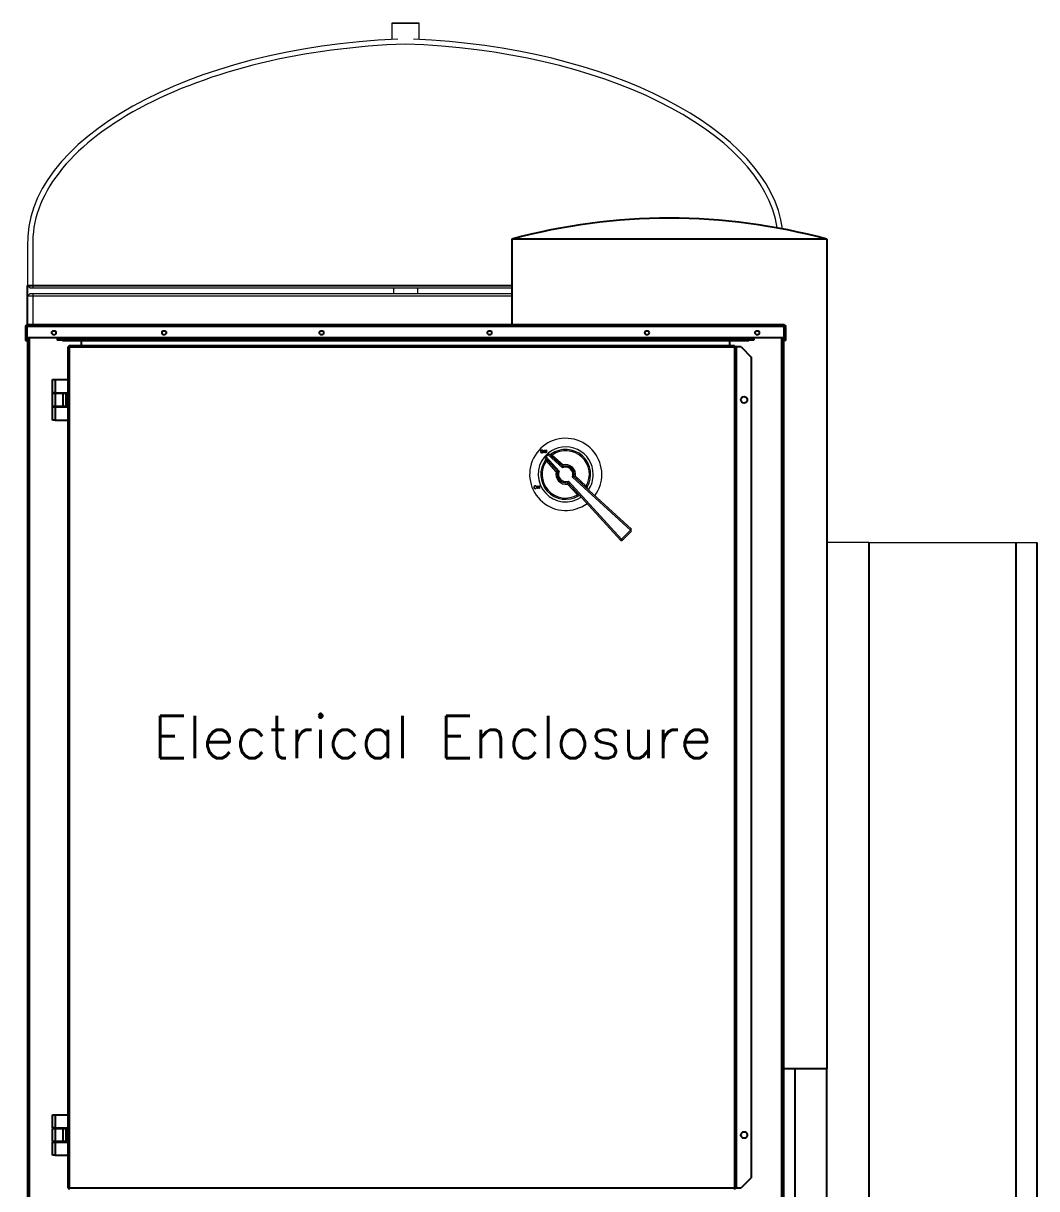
# Model space of a CAD drawing. Header units: inches. Extents: x 2163 to 2605, y 1222 to 1501.
# Drawn here: x 2290.8 to 2339, y 1315.8 to 1371.3 of the extents above; entities that cross this region are included whole.
import ezdxf

# ---------------------------------------------------------------- set-up
doc = ezdxf.new("R2010")
doc.units = ezdxf.units.IN
doc.header["$MEASUREMENT"] = 0
for name, color, linetype in [('External Disconnect 1 H1', 7, 'Continuous'), ('Internal Disconnect 1 H1', 7, 'Continuous'), ('WCTANK', 7, 'Continuous'), ('WDPUMP', 7, 'Continuous'), ('WEPC', 7, 'Continuous'), ('WOTANK', 7, 'Continuous'), ('WSPUMP', 7, 'Continuous')]:
    doc.layers.add(name, color=color, linetype=linetype)
doc.styles.add('TCF_DIMENSION', font='simplex.shx')

msp = doc.modelspace()

# ---------------------------------------------------------------- linework, layer by layer
at = {"layer": 'External Disconnect 1 H1', "color": 0, "linetype": 'Continuous', "lineweight": 15}
for q in [(2329.0274, 1346.5919), (2329.0274, 1346.5919), (2339.0274, 1346.5919), (2339.0274, 1346.5919)]:
    msp.add_line((2331.0274, 1346.5919), q, dxfattribs=at)
at = {"layer": 'External Disconnect 1 H1', "color": 0, "linetype": 'Continuous'}
for p, q in [((2331.0274, 1346.5919), (2331.0274, 1314.9578)), ((2331.0274, 1346.5919), (2331.0274, 1314.9578)), ((2338.0274, 1346.5919), (2338.0274, 1314.9578)), ((2338.0274, 1346.5919), (2338.0274, 1314.9578)), ((2339.0274, 1346.5919), (2339.0274, 1314.9578)), ((2339.0274, 1346.5919), (2339.0274, 1314.9578))]:
    msp.add_line(p, q, dxfattribs=at)
at = {"layer": 'Internal Disconnect 1 H1', "color": 0, "linetype": 'Continuous', "lineweight": 15}
for p, q in [((2315.4147, 1350.9346), (2315.4196, 1350.9132)), ((2315.4147, 1350.9346), (2315.4196, 1350.9132)), ((2315.4196, 1350.9132), (2315.4306, 1350.9)), ((2315.4196, 1350.9132), (2315.4306, 1350.9)), ((2315.4306, 1350.9), (2315.4457, 1350.892)), ((2315.4306, 1350.9), (2315.4457, 1350.892)), ((2315.4457, 1350.892), (2315.4591, 1350.8901)), ((2315.4457, 1350.892), (2315.4591, 1350.8901)), ((2315.5492, 1350.9996), (2315.6122, 1350.9996)), ((2315.5492, 1350.8701), (2315.5492, 1350.9996)), ((2315.5492, 1350.9996), (2315.6122, 1350.9996)), ((2315.5492, 1350.8701), (2315.5492, 1350.9996)), ((2315.5724, 1350.8701), (2315.5492, 1350.8701)), ((2315.5724, 1350.8701), (2315.5492, 1350.8701)), ((2315.6122, 1350.9763), (2315.5724, 1350.9763)), ((2315.5724, 1350.9763), (2315.5724, 1350.9515)), ((2315.6122, 1350.9763), (2315.5724, 1350.9763)), ((2315.5724, 1350.9763), (2315.5724, 1350.9515)), ((2315.5724, 1350.9515), (2315.6122, 1350.9515)), ((2315.5724, 1350.9515), (2315.6122, 1350.9515)), ((2315.6122, 1350.9282), (2315.5724, 1350.9282)), ((2315.5724, 1350.9282), (2315.5724, 1350.8701)), ((2315.6122, 1350.9282), (2315.5724, 1350.9282)), ((2315.5724, 1350.9282), (2315.5724, 1350.8701)), ((2315.5777, 1350.6804), (2315.7544, 1350.8572)), ((2315.5777, 1350.6804), (2315.7544, 1350.8572)), ((2315.6641, 1350.6784), (2315.5777, 1350.6804)), ((2315.6641, 1350.6784), (2315.5777, 1350.6804)), ((2315.6122, 1350.9996), (2315.6122, 1350.9763)), ((2315.6122, 1350.9996), (2315.6122, 1350.9763)), ((2315.6122, 1350.9515), (2315.6122, 1350.9282)), ((2315.6122, 1350.9515), (2315.6122, 1350.9282)), ((2315.6355, 1350.8701), (2315.6355, 1350.9996)), ((2315.6355, 1350.9996), (2315.6985, 1350.9996)), ((2315.6355, 1350.8701), (2315.6355, 1350.9996)), ((2315.6355, 1350.9996), (2315.6985, 1350.9996)), ((2315.6587, 1350.8701), (2315.6355, 1350.8701)), ((2315.6587, 1350.8701), (2315.6355, 1350.8701)), ((2315.6985, 1350.9763), (2315.6587, 1350.9763)), ((2315.6587, 1350.9763), (2315.6587, 1350.9515)), ((2315.6985, 1350.9763), (2315.6587, 1350.9763)), ((2315.6587, 1350.9763), (2315.6587, 1350.9515)), ((2315.6587, 1350.9515), (2315.6985, 1350.9515)), ((2315.6587, 1350.9515), (2315.6985, 1350.9515)), ((2315.6587, 1350.9282), (2315.6587, 1350.8701)), ((2315.6985, 1350.9282), (2315.6587, 1350.9282)), ((2315.6587, 1350.9282), (2315.6587, 1350.8701)), ((2315.6985, 1350.9282), (2315.6587, 1350.9282)), ((2315.7564, 1350.7708), (2315.6641, 1350.6784)), ((2315.7564, 1350.7708), (2315.6641, 1350.6784)), ((2315.6716, 1350.4846), (2315.7178, 1350.5267)), ((2315.6716, 1350.4846), (2315.7178, 1350.5267)), ((2315.6985, 1350.9996), (2315.6985, 1350.9763)), ((2315.6985, 1350.9996), (2315.6985, 1350.9763)), ((2315.6985, 1350.9515), (2315.6985, 1350.9282)), ((2315.6985, 1350.9515), (2315.6985, 1350.9282)), ((2315.7544, 1350.8572), (2315.7564, 1350.7708)), ((2315.7544, 1350.8572), (2315.7564, 1350.7708)), ((2315.9081, 1350.717), (2315.9502, 1350.7632)), ((2315.9081, 1350.717), (2315.9502, 1350.7632)), ((2315.2377, 1349.1615), (2315.2377, 1349.2919)), ((2315.2377, 1349.2919), (2315.2402, 1349.2919)), ((2315.2377, 1349.1615), (2315.2377, 1349.2919)), ((2315.2377, 1349.2919), (2315.2402, 1349.2919)), ((2315.2494, 1349.1615), (2315.2377, 1349.1615)), ((2315.2494, 1349.1615), (2315.2377, 1349.1615)), ((2315.2402, 1349.2919), (2315.3263, 1349.1893)), ((2315.2402, 1349.2919), (2315.3263, 1349.1893)), ((2315.3353, 1349.1615), (2315.2494, 1349.2639)), ((2315.2494, 1349.2639), (2315.2494, 1349.1615)), ((2315.3353, 1349.1615), (2315.2494, 1349.2639)), ((2315.2494, 1349.2639), (2315.2494, 1349.1615)), ((2315.3263, 1349.1893), (2315.3263, 1349.2919)), ((2315.3263, 1349.2919), (2315.338, 1349.2919)), ((2315.3263, 1349.1893), (2315.3263, 1349.2919)), ((2315.3263, 1349.2919), (2315.338, 1349.2919)), ((2315.338, 1349.1615), (2315.3353, 1349.1615)), ((2315.338, 1349.1615), (2315.3353, 1349.1615)), ((2315.338, 1349.2919), (2315.338, 1349.1615)), ((2315.338, 1349.2919), (2315.338, 1349.1615)), ((2319.2017, 1346.7071), (2319.7278, 1347.2331)), ((2319.2017, 1346.7071), (2319.7278, 1347.2331)), ((2319.2479, 1346.7492), (2319.6856, 1347.187)), ((2319.2479, 1346.7492), (2319.6856, 1347.187)), ((2319.7298, 1347.1428), (2319.292, 1346.705)), ((2319.7298, 1347.1428), (2319.292, 1346.705)), ((2319.7278, 1347.2331), (2319.6856, 1347.187)), ((2319.7278, 1347.2331), (2319.6856, 1347.187)), ((2319.6856, 1347.187), (2319.7298, 1347.1428)), ((2319.6856, 1347.187), (2319.7298, 1347.1428)), ((2319.2479, 1346.7492), (2319.2017, 1346.7071)), ((2319.2479, 1346.7492), (2319.2017, 1346.7071)), ((2319.292, 1346.705), (2319.2479, 1346.7492)), ((2319.292, 1346.705), (2319.2479, 1346.7492))]:
    msp.add_line(p, q, dxfattribs=at)
at = {"layer": 'Internal Disconnect 1 H1', "color": 0, "linetype": 'Continuous', "lineweight": 15, "ltscale": 5}
for p, q in [((2316.2136, 1349.9831), (2315.5777, 1350.6804)), ((2316.2136, 1349.9831), (2315.5777, 1350.6804)), ((2315.6641, 1350.6784), (2316.2871, 1349.9953)), ((2315.6641, 1350.6784), (2316.2871, 1349.9953)), ((2316.143, 1349.9679), (2315.6716, 1350.4846)), ((2316.143, 1349.9679), (2315.6716, 1350.4846)), ((2315.7544, 1350.8572), (2316.4517, 1350.2212)), ((2315.7544, 1350.8572), (2316.4517, 1350.2212)), ((2316.4395, 1350.1477), (2315.7564, 1350.7708)), ((2316.4395, 1350.1477), (2315.7564, 1350.7708)), ((2315.9502, 1350.7632), (2316.467, 1350.2919)), ((2315.9502, 1350.7632), (2316.467, 1350.2919)), ((2317.1507, 1348.863), (2316.6793, 1349.3798)), ((2317.1507, 1348.863), (2316.6793, 1349.3798)), ((2319.2017, 1346.7071), (2316.701, 1349.4488)), ((2319.2017, 1346.7071), (2316.701, 1349.4488)), ((2316.7199, 1349.5208), (2319.2479, 1346.7492)), ((2316.7199, 1349.5208), (2319.2479, 1346.7492)), ((2319.6856, 1347.187), (2316.914, 1349.7149)), ((2319.6856, 1347.187), (2316.914, 1349.7149)), ((2316.9861, 1349.7338), (2319.7278, 1347.2331)), ((2316.9861, 1349.7338), (2319.7278, 1347.2331)), ((2317.0551, 1349.7555), (2317.5718, 1349.2841)), ((2317.0551, 1349.7555), (2317.5718, 1349.2841)), ((2317.1969, 1348.9051), (2317.1507, 1348.863)), ((2317.1969, 1348.9051), (2317.1507, 1348.863)), ((2317.5718, 1349.2841), (2317.5297, 1349.238)), ((2317.5718, 1349.2841), (2317.5297, 1349.238))]:
    msp.add_line(p, q, dxfattribs=at)
for centre, radius, start, end in [((2316.5941, 1349.8407), 1.7188, 0, 306.18348), ((2316.5941, 1349.8407), 1.7188, 0, 306.18348), ((2316.5941, 1349.8407), 1.3125, 0, 129.52289), ((2316.5941, 1349.8407), 1.3125, 0, 129.52289), ((2316.5941, 1349.8407), 1.1875, 329.05944, 126.20543), ((2316.5941, 1349.8407), 1.1875, 329.05944, 126.20543), ((2316.5941, 1349.8407), 1.3125, 140.47711, 304.25802), ((2316.5941, 1349.8407), 1.3125, 140.47711, 304.25802), ((2316.5941, 1349.8407), 1.1875, 143.79457, 300.94056), ((2316.5941, 1349.8407), 1.1875, 143.79457, 300.94056), ((2316.5941, 1349.8407), 1.125, 145.08439, 299.65074), ((2316.5941, 1349.8407), 1.125, 145.08439, 299.65074), ((2316.5941, 1349.8407), 1.125, 330.34926, 124.91561), ((2316.5941, 1349.8407), 1.125, 330.34926, 124.91561), ((2316.5941, 1349.8407), 0.4688, 164.25947, 280.47566), ((2316.5941, 1349.8407), 0.4688, 164.25947, 280.47566), ((2316.5408, 1348.2934), 1.721, 100.9577, 103.3655), ((2316.5408, 1348.2934), 1.721, 100.9577, 103.3655), ((2316.5941, 1349.8407), 0.4062, 159.48089, 285.25424), ((2316.5941, 1349.8407), 0.4062, 159.48089, 285.25424), ((2316.4787, 1348.6152), 1.3933, 97.90541, 100.96785), ((2316.4787, 1348.6152), 1.3933, 97.90541, 100.96785), ((2316.5941, 1349.8407), 0.3438, 153.27123, 291.4639), ((2316.5941, 1349.8407), 0.3438, 153.27123, 291.4639), ((2317.8196, 1349.9561), 1.3933, 169.03215, 172.09459), ((2317.8196, 1349.9561), 1.3933, 169.03215, 172.09459), ((2316.5941, 1349.8407), 0.3438, 338.5361, 116.72877), ((2316.5941, 1349.8407), 0.3438, 338.5361, 116.72877), ((2318.1414, 1349.894), 1.721, 166.6345, 169.0423), ((2318.1414, 1349.894), 1.721, 166.6345, 169.0423), ((2316.5941, 1349.8407), 0.4063, 344.74576, 110.51911), ((2316.5941, 1349.8407), 0.4063, 344.74576, 110.51911), ((2316.5941, 1349.8407), 0.4688, 349.52434, 105.74053), ((2316.5941, 1349.8407), 0.4688, 349.52434, 105.74053), ((2315.0485, 1349.9296), 1.721, 341.36963, 343.77743), ((2315.0485, 1349.9296), 1.721, 341.36963, 343.77743), ((2315.3632, 1349.8382), 1.3933, 343.76728, 346.82972), ((2315.3632, 1349.8382), 1.3933, 343.76728, 346.82972), ((2316.5966, 1351.0716), 1.3933, 283.17028, 286.23272), ((2316.5966, 1351.0716), 1.3933, 283.17028, 286.23272), ((2316.5053, 1351.3863), 1.721, 286.22257, 288.63037), ((2316.5053, 1351.3863), 1.721, 286.22257, 288.63037), ((2316.5941, 1349.8407), 1.3125, 325.74198, 0), ((2316.5941, 1349.8407), 1.3125, 325.74198, 0), ((2316.5941, 1349.8407), 1.7188, 323.81652, 0), ((2316.5941, 1349.8407), 1.7188, 323.81652, 0), ((2315.9897, 1347.2715), 1.9699, 51.9219, 53.89104), ((2315.9897, 1347.2715), 1.9699, 51.9219, 53.89104), ((2317.2368, 1348.7686), 0.0625, 42.36757, 120.94056), ((2317.2368, 1348.7686), 0.0625, 42.36757, 120.94056), ((2319.1523, 1350.4367), 1.9561, 216.10199, 218.08508), ((2319.1523, 1350.4367), 1.9561, 216.10199, 218.08508), ((2317.6662, 1349.198), 0.0625, 149.05944, 227.63243), ((2317.6662, 1349.198), 0.0625, 149.05944, 227.63243)]:
    msp.add_arc(centre, radius, start, end, dxfattribs=at)
at = {"layer": 'Internal Disconnect 1 H1', "color": 0, "linetype": 'Continuous', "lineweight": 15}
for centre, radius, start, end in [((2315.459, 1350.9354), 0.0675, 89.99016, 180.44855), ((2315.459, 1350.9354), 0.0675, 89.99016, 180.44855), ((2315.4589, 1350.9343), 0.0674, 179.43845, 270.18943), ((2315.4589, 1350.9343), 0.0674, 179.43845, 270.18943), ((2315.4581, 1350.9363), 0.0434, 89.35562, 182.18109), ((2315.4581, 1350.9363), 0.0434, 89.35562, 182.18109), ((2315.4586, 1350.9356), 0.0441, 358.95912, 90.00554), ((2315.4586, 1350.9356), 0.0441, 358.95912, 90.00554), ((2315.4583, 1350.9352), 0.0677, 359.34372, 89.40528), ((2315.4583, 1350.9352), 0.0677, 359.34372, 89.40528), ((2315.4589, 1350.9339), 0.0438, 270.23184, 1.21435), ((2315.4589, 1350.9339), 0.0438, 270.23184, 1.21435), ((2315.4592, 1350.9335), 0.0667, 269.95247, 0.79908), ((2315.4592, 1350.9335), 0.0667, 269.95247, 0.79908), ((2315.5855, 1350.579), 0.0625, 323.79457, 42.36757), ((2315.5855, 1350.579), 0.0625, 323.79457, 42.36757), ((2313.9921, 1349.4819), 1.9561, 30.83712, 32.82021), ((2313.9921, 1349.4819), 1.9561, 30.83712, 32.82021), ((2315.8558, 1350.8493), 0.0625, 227.63243, 306.20543), ((2315.8558, 1350.8493), 0.0625, 227.63243, 306.20543), ((2316.9602, 1352.4545), 1.9699, 237.18677, 239.15591), ((2316.9602, 1352.4545), 1.9699, 237.18677, 239.15591), ((2315.1416, 1349.2275), 0.0678, 90.03854, 181.14277), ((2315.1416, 1349.2275), 0.0678, 90.03854, 181.14277), ((2315.1417, 1349.226), 0.0678, 179.8616, 270.7952), ((2315.1417, 1349.226), 0.0678, 179.8616, 270.7952), ((2315.1412, 1349.2263), 0.0556, 88.99833, 180.09519), ((2315.1412, 1349.2263), 0.0556, 88.99833, 180.09519), ((2315.141, 1349.227), 0.0555, 180.84388, 271.14741), ((2315.141, 1349.227), 0.0555, 180.84388, 271.14741), ((2315.1432, 1349.2275), 0.0678, 359.37084, 91.36733), ((2315.1432, 1349.2275), 0.0678, 359.37084, 91.36733), ((2315.1433, 1349.2259), 0.056, 0.90856, 91.1456), ((2315.1433, 1349.2259), 0.056, 0.90856, 91.1456), ((2315.1443, 1349.2264), 0.0549, 267.71848, 0.39004), ((2315.1443, 1349.2264), 0.0549, 267.71848, 0.39004), ((2315.1431, 1349.2261), 0.0679, 269.63044, 0.58816), ((2315.1431, 1349.2261), 0.0679, 269.63044, 0.58816), ((2319.2479, 1346.7492), 0.0625, 222.36757, 315), ((2319.2479, 1346.7492), 0.0625, 222.36757, 315)]:
    msp.add_arc(centre, radius, start, end, dxfattribs=at)
at = {"layer": 'WCTANK', "color": 0, "linetype": 'Continuous', "lineweight": 15}
for p, q in [((2309.6211, 1371.3167), (2308.3086, 1371.3167)), ((2308.3086, 1371.3167), (2309.6211, 1371.3167)), ((2309.6211, 1371.3167), (2308.3086, 1371.3167)), ((2308.3086, 1371.3167), (2309.6211, 1371.3167)), ((2314.0274, 1358.8328), (2290.9649, 1358.8328)), ((2314.0274, 1358.8328), (2290.9649, 1358.8328)), ((2308.9649, 1358.3328), (2290.9649, 1358.3328)), ((2308.9649, 1358.3328), (2290.9649, 1358.3328)), ((2314.0274, 1358.7078), (2291.0899, 1358.7078)), ((2314.0274, 1358.7078), (2291.0899, 1358.7078)), ((2291.0899, 1358.4578), (2308.9649, 1358.4578)), ((2291.0899, 1358.4578), (2308.9649, 1358.4578)), ((2308.9649, 1358.4578), (2314.0274, 1358.4578)), ((2308.9649, 1358.4578), (2314.0274, 1358.4578)), ((2314.0274, 1358.3328), (2308.9649, 1358.3328)), ((2314.0274, 1358.3328), (2308.9649, 1358.3328))]:
    msp.add_line(p, q, dxfattribs=at)
for major_axis, ratio, start_param, end_param in [((18, 0.7401), 0.5061984, 1.5708158, 3.1415927), ((18, 0.7401), 0.5061984, 1.5708158, 3.1415927), ((-18, 0.7401), 0.5061984, 3.2312648, 4.7123695), ((-18, 0.7401), 0.5061984, 3.2312648, 4.7123695), ((17.75, 0.7333), 0.4992543, 1.5501742, 3.1415927), ((17.75, 0.7333), 0.4992543, 1.5501742, 3.1415927), ((-17.75, 0.7333), 0.4992543, 3.2384708, 4.7330111), ((-17.75, 0.7333), 0.4992543, 3.2384708, 4.7330111)]:
    msp.add_ellipse((2308.9649, 1361.4479), major_axis=major_axis, ratio=ratio, start_param=start_param, end_param=end_param, dxfattribs=at)
for points in [[(2308.3086, 1371.3167), (2308.3086, 1370.5468)], [(2308.3086, 1371.3167), (2308.3086, 1370.5468)], [(2309.6211, 1370.5468), (2309.6211, 1371.3167)], [(2309.6211, 1370.5468), (2309.6211, 1371.3167)], [(2290.9649, 1360.7078), (2290.9649, 1358.8328)], [(2290.9649, 1360.7078), (2290.9649, 1358.8328)], [(2291.2149, 1360.7146), (2291.2149, 1358.7078)], [(2291.2149, 1360.7146), (2291.2149, 1358.7078)], [(2290.9649, 1358.8328), (2291.0899, 1358.7078)], [(2290.9649, 1358.8328), (2291.0899, 1358.7078)], [(2291.0899, 1358.4578), (2290.9649, 1358.3328)], [(2291.0899, 1358.4578), (2290.9649, 1358.3328)], [(2290.9649, 1358.3328), (2290.9649, 1356.9578)], [(2290.9649, 1358.3328), (2290.9649, 1356.9578)], [(2291.2149, 1358.4578), (2291.2149, 1356.9578)], [(2291.2149, 1358.4578), (2291.2149, 1356.9578)], [(2308.3849, 1358.7078), (2308.3849, 1358.4578)], [(2308.3849, 1358.7078), (2308.3849, 1358.4578)], [(2309.5449, 1358.4578), (2309.5449, 1358.7078)], [(2309.5449, 1358.4578), (2309.5449, 1358.7078)]]:
    msp.add_open_spline(points, degree=1, dxfattribs=at)
at = {"layer": 'WDPUMP', "color": 0, "linetype": 'Continuous'}
for p, q in [((2329.0274, 1361.0404), (2314.0274, 1361.0404)), ((2314.0274, 1361.0404), (2314.0274, 1356.8821)), ((2329.0274, 1361.0404), (2329.0274, 1321.5404)), ((2329.0274, 1321.5404), (2326.9024, 1321.5404)), ((2327.5274, 1305.2715), (2327.5274, 1321.5404)), ((2329.0274, 1290.9578), (2329.0274, 1321.5404))]:
    msp.add_line(p, q, dxfattribs=at)
msp.add_arc((2321.5274, 1333.4154), 28.625, 74.81071, 105.18929, dxfattribs=at)
at = {"layer": 'WEPC', "color": 0, "linetype": 'Continuous'}
for p, q in [((2290.9302, 1356.8821), (2290.8555, 1356.8821)), ((2290.8555, 1356.8821), (2290.8555, 1356.2078)), ((2290.9302, 1356.8821), (2290.8555, 1356.8821)), ((2290.8555, 1356.8821), (2290.8555, 1356.2078)), ((2290.9302, 1356.8821), (2290.9302, 1356.2078)), ((2290.9302, 1356.8821), (2290.9302, 1356.2078)), ((2326.9985, 1356.9578), (2290.9312, 1356.9578)), ((2290.9312, 1356.8821), (2290.9312, 1356.9578)), ((2326.9985, 1356.9578), (2290.9312, 1356.9578)), ((2290.9312, 1356.8821), (2290.9312, 1356.9578)), ((2326.9985, 1356.8821), (2290.9312, 1356.8821)), ((2290.9312, 1356.345), (2290.9312, 1356.8821)), ((2326.9985, 1356.8821), (2290.9312, 1356.8821)), ((2290.9312, 1356.345), (2290.9312, 1356.8821)), ((2326.9985, 1356.8821), (2326.9985, 1356.9578)), ((2326.9985, 1356.8821), (2326.9985, 1356.9578)), ((2326.9985, 1356.345), (2326.9985, 1356.8821)), ((2326.9985, 1356.345), (2326.9985, 1356.8821)), ((2326.9995, 1356.8821), (2327.0742, 1356.8821)), ((2326.9995, 1356.2078), (2326.9995, 1356.8821)), ((2326.9995, 1356.8821), (2327.0742, 1356.8821)), ((2326.9995, 1356.2078), (2326.9995, 1356.8821)), ((2327.0742, 1356.2078), (2327.0742, 1356.8821)), ((2327.0742, 1356.2078), (2327.0742, 1356.8821)), ((2290.8555, 1356.2078), (2290.9302, 1356.2078)), ((2290.8555, 1356.2078), (2290.9302, 1356.2078)), ((2292.3687, 1356.345), (2290.9312, 1356.345)), ((2290.9312, 1356.345), (2290.9312, 1356.2078)), ((2292.3687, 1356.345), (2290.9312, 1356.345)), ((2290.9312, 1356.345), (2290.9312, 1356.2078)), ((2290.9649, 1356.2078), (2290.9312, 1356.2078)), ((2290.9649, 1356.2078), (2290.9312, 1356.2078)), ((2290.9649, 1356.345), (2290.9649, 1314.9578)), ((2290.9649, 1356.345), (2290.9649, 1314.9578)), ((2291.0406, 1356.345), (2291.0406, 1314.9578)), ((2291.0406, 1356.345), (2291.0406, 1314.9578)), ((2325.561, 1356.345), (2292.3687, 1356.345)), ((2292.3687, 1356.345), (2292.3687, 1356.344)), ((2325.561, 1356.345), (2292.3687, 1356.345)), ((2292.3687, 1356.345), (2292.3687, 1356.344)), ((2292.3687, 1356.344), (2292.3687, 1356.3049)), ((2292.3687, 1356.344), (2325.561, 1356.344)), ((2292.3687, 1356.344), (2292.3687, 1356.3049)), ((2292.3687, 1356.344), (2325.561, 1356.344)), ((2292.6217, 1356.294), (2292.3687, 1356.3049)), ((2292.3687, 1356.3049), (2292.3687, 1356.2303)), ((2292.6217, 1356.294), (2292.3687, 1356.3049)), ((2292.3687, 1356.3049), (2292.3687, 1356.2303)), ((2292.6217, 1356.2194), (2292.3687, 1356.2303)), ((2292.6217, 1356.2194), (2292.3687, 1356.2303)), ((2292.6217, 1356.294), (2325.308, 1356.294)), ((2292.6217, 1356.294), (2292.6217, 1356.2194)), ((2292.6217, 1356.294), (2325.308, 1356.294)), ((2292.6217, 1356.294), (2292.6217, 1356.2194)), ((2292.6217, 1356.2194), (2325.308, 1356.2194)), ((2292.6217, 1356.2194), (2325.308, 1356.2194)), ((2293.5142, 1356.2194), (2293.5142, 1355.9829)), ((2293.5142, 1356.2194), (2293.5142, 1355.9829)), ((2324.4156, 1355.9829), (2324.4156, 1356.2194)), ((2324.4156, 1355.9829), (2324.4156, 1356.2194)), ((2325.561, 1356.3049), (2325.308, 1356.294)), ((2325.561, 1356.3049), (2325.308, 1356.294)), ((2325.308, 1356.294), (2325.308, 1356.2194)), ((2325.308, 1356.294), (2325.308, 1356.2194)), ((2325.561, 1356.2303), (2325.308, 1356.2194)), ((2325.561, 1356.2303), (2325.308, 1356.2194)), ((2325.561, 1356.344), (2325.561, 1356.345)), ((2326.9985, 1356.345), (2325.561, 1356.345)), ((2325.561, 1356.344), (2325.561, 1356.345)), ((2326.9985, 1356.345), (2325.561, 1356.345)), ((2325.561, 1356.3049), (2325.561, 1356.344)), ((2325.561, 1356.3049), (2325.561, 1356.344)), ((2325.561, 1356.3049), (2325.561, 1356.2303)), ((2325.561, 1356.3049), (2325.561, 1356.2303)), ((2326.8892, 1314.9578), (2326.8892, 1356.345)), ((2326.8892, 1314.9578), (2326.8892, 1356.345)), ((2326.9649, 1356.345), (2326.9649, 1314.9578)), ((2326.9649, 1356.345), (2326.9649, 1314.9578)), ((2326.9985, 1356.2078), (2326.9649, 1356.2078)), ((2326.9985, 1356.2078), (2326.9649, 1356.2078)), ((2326.9985, 1356.345), (2326.9985, 1356.2078)), ((2326.9985, 1356.345), (2326.9985, 1356.2078)), ((2327.0742, 1356.2078), (2326.9995, 1356.2078)), ((2327.0742, 1356.2078), (2326.9995, 1356.2078)), ((2292.8745, 1355.9072), (2292.8745, 1315.8711)), ((2292.8745, 1355.9072), (2292.9502, 1355.9072)), ((2292.8745, 1355.9072), (2292.8745, 1315.8711)), ((2292.8745, 1355.9072), (2292.9502, 1355.9072)), ((2292.9502, 1355.9829), (2324.6357, 1355.9829)), ((2292.9502, 1355.9072), (2292.9502, 1355.9829)), ((2292.9502, 1355.9829), (2324.6357, 1355.9829)), ((2292.9502, 1355.9072), (2292.9502, 1355.9829)), ((2292.9502, 1355.9072), (2292.9502, 1315.8711)), ((2292.9502, 1355.9072), (2324.6357, 1355.9072)), ((2292.9502, 1355.9072), (2292.9502, 1315.8711)), ((2292.9502, 1355.9072), (2324.6357, 1355.9072)), ((2324.6357, 1355.9829), (2324.6357, 1355.9072)), ((2324.6357, 1355.9829), (2324.6357, 1355.9072)), ((2324.6357, 1355.9072), (2324.6357, 1315.8711)), ((2324.6357, 1355.9072), (2324.7114, 1355.9072)), ((2324.6357, 1355.9072), (2324.6357, 1315.8711)), ((2324.6357, 1355.9072), (2324.7114, 1355.9072)), ((2324.7114, 1355.9072), (2324.7114, 1315.8711)), ((2324.7124, 1355.9072), (2324.7114, 1355.9072)), ((2324.7114, 1355.9072), (2324.7114, 1315.8711)), ((2324.7124, 1355.9072), (2324.7114, 1355.9072)), ((2324.7124, 1315.8711), (2324.7124, 1355.9072)), ((2324.9492, 1355.9072), (2324.7124, 1355.9072)), ((2324.7124, 1315.8711), (2324.7124, 1355.9072)), ((2324.9492, 1355.9072), (2324.7124, 1355.9072)), ((2324.9492, 1355.9072), (2325.4492, 1355.4072)), ((2324.9492, 1355.9072), (2325.4492, 1355.4072)), ((2325.4492, 1316.3711), (2325.4492, 1355.4072)), ((2325.4492, 1316.3711), (2325.4492, 1355.4072)), ((2292.1495, 1353.7254), (2292.1495, 1354.3554)), ((2292.1495, 1354.3554), (2292.2745, 1354.3554)), ((2292.1495, 1353.7254), (2292.1495, 1354.3554)), ((2292.1495, 1354.3554), (2292.2745, 1354.3554)), ((2292.2745, 1354.3554), (2292.2745, 1353.7254)), ((2292.2745, 1354.3554), (2292.8745, 1354.3554)), ((2292.2745, 1354.3554), (2292.2745, 1353.7254)), ((2292.2745, 1354.3554), (2292.8745, 1354.3554)), ((2292.2745, 1353.7254), (2292.1495, 1353.7254)), ((2292.2745, 1353.7254), (2292.1495, 1353.7254)), ((2292.1495, 1353.0742), (2292.1495, 1353.7042)), ((2292.1495, 1353.7042), (2292.2745, 1353.7042)), ((2292.1495, 1353.0742), (2292.1495, 1353.7042)), ((2292.1495, 1353.7042), (2292.2745, 1353.7042)), ((2292.2745, 1353.7254), (2292.8745, 1353.7254)), ((2292.2745, 1353.7254), (2292.8745, 1353.7254)), ((2292.2745, 1353.7042), (2292.2745, 1353.0742)), ((2292.2745, 1353.7042), (2292.6545, 1353.7042)), ((2292.2745, 1353.7042), (2292.2745, 1353.0742)), ((2292.2745, 1353.7042), (2292.6545, 1353.7042)), ((2292.307, 1353.7254), (2292.307, 1353.7042)), ((2292.307, 1353.7254), (2292.307, 1353.7042)), ((2292.622, 1353.7042), (2292.622, 1353.7254)), ((2292.622, 1353.7042), (2292.622, 1353.7254)), ((2292.6545, 1353.0742), (2292.6545, 1353.7042)), ((2292.6545, 1353.7042), (2292.7795, 1353.7042)), ((2292.6545, 1353.0742), (2292.6545, 1353.7042)), ((2292.6545, 1353.7042), (2292.7795, 1353.7042)), ((2292.7795, 1353.7042), (2292.7795, 1353.0742)), ((2292.7795, 1353.7042), (2292.7795, 1353.0742)), ((2292.2745, 1353.0742), (2292.1495, 1353.0742)), ((2292.2745, 1353.0742), (2292.1495, 1353.0742)), ((2292.1495, 1352.4229), (2292.1495, 1353.0529)), ((2292.1495, 1353.0529), (2292.2745, 1353.0529)), ((2292.1495, 1352.4229), (2292.1495, 1353.0529)), ((2292.1495, 1353.0529), (2292.2745, 1353.0529)), ((2292.6545, 1353.0742), (2292.2745, 1353.0742)), ((2292.6545, 1353.0742), (2292.2745, 1353.0742)), ((2292.2745, 1353.0529), (2292.2745, 1352.4229)), ((2292.2745, 1353.0529), (2292.8745, 1353.0529)), ((2292.2745, 1353.0529), (2292.2745, 1352.4229)), ((2292.2745, 1353.0529), (2292.8745, 1353.0529)), ((2292.307, 1353.0742), (2292.307, 1353.0529)), ((2292.307, 1353.0742), (2292.307, 1353.0529)), ((2292.622, 1353.0529), (2292.622, 1353.0742)), ((2292.622, 1353.0529), (2292.622, 1353.0742)), ((2292.7795, 1353.0742), (2292.6545, 1353.0742)), ((2292.7795, 1353.0742), (2292.6545, 1353.0742)), ((2292.2745, 1352.4229), (2292.1495, 1352.4229)), ((2292.2745, 1352.4229), (2292.1495, 1352.4229)), ((2292.2745, 1352.4229), (2292.8745, 1352.4229)), ((2292.2745, 1352.4229), (2292.8745, 1352.4229)), ((2292.1495, 1318.7254), (2292.1495, 1319.3554)), ((2292.1495, 1319.3554), (2292.2745, 1319.3554)), ((2292.1495, 1318.7254), (2292.1495, 1319.3554)), ((2292.1495, 1319.3554), (2292.2745, 1319.3554)), ((2292.2745, 1319.3554), (2292.2745, 1318.7254)), ((2292.2745, 1319.3554), (2292.8745, 1319.3554)), ((2292.2745, 1319.3554), (2292.2745, 1318.7254)), ((2292.2745, 1319.3554), (2292.8745, 1319.3554)), ((2292.2745, 1318.7254), (2292.1495, 1318.7254)), ((2292.2745, 1318.7254), (2292.1495, 1318.7254)), ((2292.1495, 1318.0742), (2292.1495, 1318.7042)), ((2292.1495, 1318.7042), (2292.2745, 1318.7042)), ((2292.1495, 1318.0742), (2292.1495, 1318.7042)), ((2292.1495, 1318.7042), (2292.2745, 1318.7042)), ((2292.2745, 1318.7254), (2292.8745, 1318.7254)), ((2292.2745, 1318.7254), (2292.8745, 1318.7254)), ((2292.2745, 1318.7042), (2292.2745, 1318.0742)), ((2292.2745, 1318.7042), (2292.6545, 1318.7042)), ((2292.2745, 1318.7042), (2292.2745, 1318.0742)), ((2292.2745, 1318.7042), (2292.6545, 1318.7042)), ((2292.307, 1318.7254), (2292.307, 1318.7042)), ((2292.307, 1318.7254), (2292.307, 1318.7042)), ((2292.622, 1318.7042), (2292.622, 1318.7254)), ((2292.622, 1318.7042), (2292.622, 1318.7254)), ((2292.6545, 1318.0742), (2292.6545, 1318.7042)), ((2292.6545, 1318.7042), (2292.7795, 1318.7042)), ((2292.6545, 1318.0742), (2292.6545, 1318.7042)), ((2292.6545, 1318.7042), (2292.7795, 1318.7042)), ((2292.7795, 1318.7042), (2292.7795, 1318.0742)), ((2292.7795, 1318.7042), (2292.7795, 1318.0742)), ((2292.2745, 1318.0742), (2292.1495, 1318.0742)), ((2292.2745, 1318.0742), (2292.1495, 1318.0742)), ((2292.1495, 1317.4229), (2292.1495, 1318.0529)), ((2292.1495, 1318.0529), (2292.2745, 1318.0529)), ((2292.1495, 1317.4229), (2292.1495, 1318.0529)), ((2292.1495, 1318.0529), (2292.2745, 1318.0529)), ((2292.6545, 1318.0742), (2292.2745, 1318.0742)), ((2292.6545, 1318.0742), (2292.2745, 1318.0742)), ((2292.2745, 1318.0529), (2292.2745, 1317.4229)), ((2292.2745, 1318.0529), (2292.8745, 1318.0529)), ((2292.2745, 1318.0529), (2292.2745, 1317.4229)), ((2292.2745, 1318.0529), (2292.8745, 1318.0529)), ((2292.307, 1318.0742), (2292.307, 1318.0529)), ((2292.307, 1318.0742), (2292.307, 1318.0529)), ((2292.622, 1318.0529), (2292.622, 1318.0742)), ((2292.622, 1318.0529), (2292.622, 1318.0742)), ((2292.7795, 1318.0742), (2292.6545, 1318.0742)), ((2292.7795, 1318.0742), (2292.6545, 1318.0742)), ((2292.2745, 1317.4229), (2292.1495, 1317.4229)), ((2292.2745, 1317.4229), (2292.1495, 1317.4229)), ((2292.2745, 1317.4229), (2292.8745, 1317.4229)), ((2292.2745, 1317.4229), (2292.8745, 1317.4229)), ((2325.4492, 1316.3711), (2324.9492, 1315.8711)), ((2325.4492, 1316.3711), (2324.9492, 1315.8711)), ((2292.8745, 1315.8711), (2292.9502, 1315.8711)), ((2292.8745, 1315.8711), (2292.9502, 1315.8711)), ((2292.9502, 1315.8711), (2324.6357, 1315.8711)), ((2292.9502, 1315.7954), (2292.9502, 1315.8711)), ((2292.9502, 1315.8711), (2324.6357, 1315.8711)), ((2292.9502, 1315.7954), (2292.9502, 1315.8711)), ((2324.6357, 1315.8711), (2324.7114, 1315.8711)), ((2324.6357, 1315.8711), (2324.6357, 1315.7954)), ((2324.6357, 1315.8711), (2324.7114, 1315.8711)), ((2324.6357, 1315.8711), (2324.6357, 1315.7954)), ((2324.7114, 1315.8711), (2324.7124, 1315.8711)), ((2324.7114, 1315.8711), (2324.7124, 1315.8711)), ((2324.7124, 1315.8711), (2324.9492, 1315.8711)), ((2324.7124, 1315.8711), (2324.9492, 1315.8711))]:
    msp.add_line(p, q, dxfattribs=at)
for centre, radius in [((2292.2149, 1356.5828), 0.0995), ((2292.2149, 1356.5828), 0.0995), ((2297.4649, 1356.5828), 0.0995), ((2297.4649, 1356.5828), 0.0995), ((2304.9649, 1356.5828), 0.0995), ((2304.9649, 1356.5828), 0.0995), ((2312.9649, 1356.5828), 0.0995), ((2312.9649, 1356.5828), 0.0995), ((2320.4649, 1356.5828), 0.0995), ((2320.4649, 1356.5828), 0.0995), ((2325.7149, 1356.5828), 0.0995), ((2325.7149, 1356.5828), 0.0995), ((2325.0874, 1353.3892), 0.1563), ((2325.0874, 1353.3892), 0.1563), ((2325.0874, 1318.3892), 0.1563), ((2325.0874, 1318.3892), 0.1563)]:
    msp.add_circle(centre, radius, dxfattribs=at)
for centre, radius, start, end in [((2290.9312, 1356.8821), 0.0757, 90, 180), ((2290.9312, 1356.8821), 0.0757, 90, 180), ((2290.9312, 1356.8821), 0.001, 90, 180), ((2290.9312, 1356.8821), 0.001, 90, 180), ((2326.9985, 1356.8821), 0.0757, 0, 90), ((2326.9985, 1356.8821), 0.0757, 0, 90), ((2326.9985, 1356.8821), 0.001, 0, 90), ((2326.9985, 1356.8821), 0.001, 0, 90)]:
    msp.add_arc(centre, radius, start, end, dxfattribs=at)
at = {"layer": 'WOTANK', "color": 0, "linetype": 'Continuous', "lineweight": 15}
msp.add_line((2314.0274, 1358.8328), (2290.9649, 1358.8328), dxfattribs=at)
msp.add_line((2314.0274, 1358.8328), (2290.9649, 1358.8328), dxfattribs=at)
at = {"layer": 'WOTANK', "color": 0, "linetype": 'Continuous'}
for p, q in [((2290.9649, 1358.8328), (2314.0274, 1358.8328)), ((2290.9649, 1356.9578), (2290.9649, 1358.8328)), ((2290.9649, 1358.8328), (2314.0274, 1358.8328)), ((2290.9649, 1356.9578), (2290.9649, 1358.8328))]:
    msp.add_line(p, q, dxfattribs=at)
at = {"layer": 'WSPUMP', "color": 0, "linetype": 'Continuous'}
for p, q in [((2329.0274, 1361.0404), (2314.0274, 1361.0404)), ((2314.0274, 1361.0404), (2314.0274, 1356.8821)), ((2329.0274, 1361.0404), (2329.0274, 1321.5404)), ((2329.0274, 1321.5404), (2326.9024, 1321.5404)), ((2327.5274, 1290.9578), (2327.5274, 1321.5404)), ((2329.0274, 1290.9578), (2329.0274, 1321.5404))]:
    msp.add_line(p, q, dxfattribs=at)
msp.add_arc((2321.5274, 1333.4154), 28.625, 74.81071, 105.18929, dxfattribs=at)

# ---------------------------------------------------------------- texts
at = {"layer": 'WEPC', "color": 0, "linetype": 'Continuous', "insert": (2323.5751, 1336.3244), "char_height": 2.025, "attachment_point": 9, "style": 'TCF_DIMENSION'}
msp.add_mtext('Electrical Enclosure', dxfattribs=at)
msp.add_mtext('Electrical Enclosure', dxfattribs=at)

doc.saveas('drawing.dxf')
